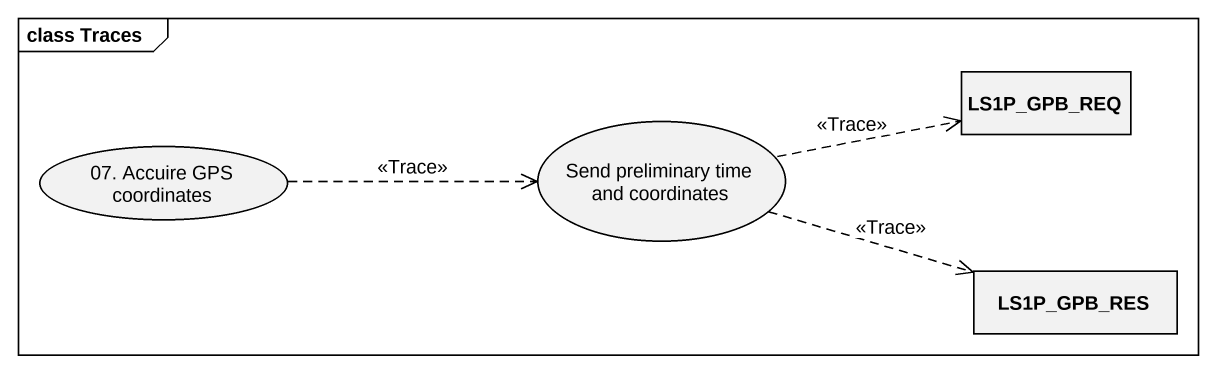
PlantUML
@startuml
mainframe class Traces
allowmixing
hide circle
hide empty members
class LS1P_GPB_REQ
usecase "07. Accuire GPS coordinates" as u07_Accuire_GPS_coordinates
usecase "Send preliminary time and coordinates" as Send_preliminary_time_and
class LS1P_GPB_RES
u07_Accuire_GPS_coordinates .right.> Send_preliminary_time_and : <<Trace>>
Send_preliminary_time_and .right.> LS1P_GPB_REQ : <<Trace>>
Send_preliminary_time_and .right.> LS1P_GPB_RES : <<Trace>>
@enduml
